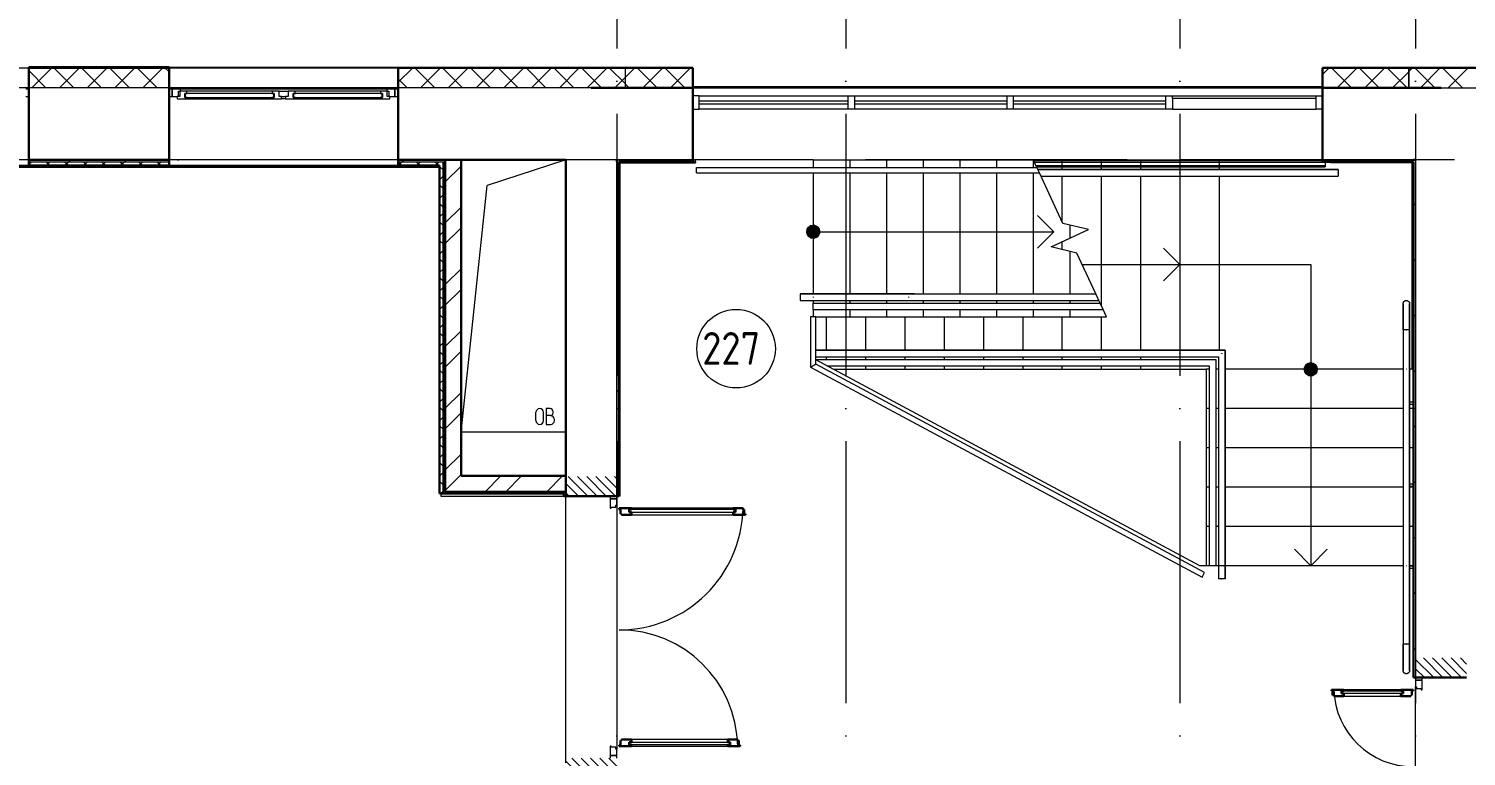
# Model space of a CAD drawing. Header units: millimetres. Extents: x -421858 to 614926, y -468665 to 141641.
# Drawn here: x 126935 to 137914, y 23808 to 29363 of the extents above; entities that cross this region are included whole.
import ezdxf

# ---------------------------------------------------------------- set-up
doc = ezdxf.new("R2010")
doc.units = ezdxf.units.MM
doc.linetypes.add('ADSK_Линия сетки', pattern=[25, 20, -2.5, 0, -2.5])
doc.linetypes.add('ADSK_Штриховая_ш2 п1_5', pattern=[4.5, 3, -1.5])
for name, color, linetype, lineweight in [('_ Окна', 7, 'Continuous', 9), ('Витраж', 7, 'Continuous', 9), ('Двери', 252, 'Continuous', 9), ('Лестницы', 252, 'Continuous', 9), ('Линии', 252, 'Continuous', 9), ('Марки помещений', 252, 'Continuous', 20), ('Ограждение', 252, 'Continuous', 9), ('Окна', 252, 'Continuous', 9), ('Оси', 252, 'Continuous', 9), ('Панели витража', 252, 'Continuous', 9), ('Перекрытие', 252, 'Continuous', 18), ('Стены внутренние', 7, 'Continuous', 18), ('Стены наружные', 7, 'Continuous', 18), ('Стены штриховка', 252, 'Continuous', 9), ('Стрелки вверх', 252, 'Continuous', 18)]:
    doc.layers.add(name, color=color, linetype=linetype, lineweight=lineweight)
doc.layers.add('Двери открывание', color=7, linetype='Continuous', lineweight=9, true_color=0xc0c0c0)
doc.styles.add('GOST Common_2', font='', dxfattribs={"width": 0.9, "height": 250})
doc.styles.get('GOST Common_2').set_extended_font_data('GOST type B')

# ---------------------------------------------------------------- blocks, each defined once
blk = doc.blocks.new('2 этаж')
at = {"layer": 'Двери', "lineweight": 18, "true_color": 0x636466}
h = blk.add_hatch(dxfattribs=at)
h.set_pattern_fill('FP_2', color=251, angle=-90, style=0, pattern_type=2)
h.set_pattern_definition([(315, (131231.006, 24917.747), (35.3553, 35.3553), [])])
h.paths.add_polyline_path([(131036, 23643), (131426, 23643), (131426, 23793), (131036, 23793)])
h.paths.add_polyline_path([(131036, 25793), (131426, 25793), (131426, 25943), (131036, 25943)])
h = blk.add_hatch(dxfattribs=at)
h.set_pattern_fill('FP_2', color=251, angle=90, style=0, pattern_type=2)
h.set_pattern_definition([(135, (137721.006, 23432.747), (-35.3553, -35.3553), [])])
h.paths.add_polyline_path([(137526, 22558), (137916, 22558), (137916, 22708), (137526, 22708), (137526, 22648)])
h.paths.add_polyline_path([(137526, 24408), (137916, 24408), (137916, 24558), (137526, 24558)])
at = {"layer": 'Стрелки вверх', "true_color": 0x636466}
h = blk.add_hatch(color=251, dxfattribs=at)
edge = h.paths.add_edge_path()
edge.add_arc((132926, 27813), 50, 0, 360)
for points in [[(132933, 27763), (132959, 27775), (132974, 27799), (132974, 27827), (132959, 27851), (132933, 27862), (132905, 27858), (132884, 27840), (132876, 27812), (132884, 27786), (132905, 27767)], [(136740, 26715), (136764, 26730), (136775, 26756), (136771, 26784), (136753, 26805), (136726, 26813), (136699, 26805), (136681, 26784), (136677, 26756), (136688, 26730), (136712, 26715)]]:
    blk.add_hatch(color=251, dxfattribs=at).paths.add_polyline_path(points)
h = blk.add_hatch(color=251, dxfattribs=at)
edge = h.paths.add_edge_path()
edge.add_arc((136726, 26763), 50, 0, 360)
at = {"layer": '_ Окна', "color": 251, "true_color": 0x636466}
for p, q in [((126936, 28903), (126911, 28903)), ((128031, 28903), (128006, 28903)), ((128031, 28845), (128031, 28903)), ((129756, 28903), (129731, 28903)), ((129731, 28903), (129731, 28845)), ((126911, 28845), (126936, 28845)), ((128006, 28845), (128031, 28845)), ((128129, 28869), (128126, 28869)), ((128126, 28869), (128126, 28837)), ((128126, 28837), (128129, 28837)), ((128806, 28869), (128129, 28869)), ((128129, 28869), (128129, 28837)), ((128129, 28837), (128129, 28869)), ((128129, 28837), (128806, 28837)), ((128806, 28837), (128806, 28869)), ((128806, 28869), (128806, 28837)), ((128809, 28869), (128806, 28869)), ((128806, 28837), (128809, 28837)), ((128809, 28837), (128809, 28869)), ((128956, 28869), (128953, 28869)), ((128953, 28869), (128953, 28837)), ((128953, 28837), (128956, 28837)), ((129633, 28869), (128956, 28869)), ((128956, 28869), (128956, 28837)), ((128956, 28837), (128956, 28869)), ((128956, 28837), (129633, 28837)), ((129633, 28837), (129633, 28869)), ((129633, 28869), (129633, 28837)), ((129636, 28869), (129633, 28869)), ((129633, 28837), (129636, 28837)), ((129636, 28837), (129636, 28869)), ((129731, 28845), (129756, 28845))]:
    blk.add_line(p, q, dxfattribs=at)
at = {"layer": '_ Окна', "color": 251, "lineweight": 18, "true_color": 0x636466}
for p, q in [((128090, 28903), (128031, 28903)), ((128031, 28903), (128031, 28845)), ((128077, 28845), (128077, 28886)), ((128077, 28886), (128089, 28886)), ((128089, 28886), (128089, 28845)), ((128139, 28886), (128089, 28886)), ((128095, 28886), (128090, 28903)), ((128144, 28869), (128139, 28886)), ((128796, 28886), (128791, 28869)), ((128846, 28886), (128796, 28886)), ((128846, 28845), (128846, 28886)), ((128916, 28886), (128916, 28845)), ((128966, 28886), (128916, 28886)), ((128971, 28869), (128966, 28886)), ((129623, 28886), (129618, 28869)), ((129673, 28886), (129623, 28886)), ((129672, 28903), (129667, 28886)), ((129731, 28903), (129672, 28903)), ((129673, 28845), (129673, 28886)), ((129673, 28886), (129685, 28886)), ((129685, 28886), (129685, 28845)), ((129731, 28845), (129731, 28903)), ((128031, 28845), (128069, 28845)), ((128089, 28845), (128069, 28845)), ((128069, 28845), (128069, 28828)), ((128069, 28828), (128125, 28828)), ((128125, 28828), (128126, 28829)), ((128126, 28837), (128126, 28869)), ((128126, 28869), (128144, 28869)), ((128144, 28837), (128126, 28837)), ((128126, 28829), (128127, 28828)), ((128127, 28828), (128142, 28828)), ((128142, 28828), (128144, 28837)), ((128791, 28869), (128809, 28869)), ((128809, 28837), (128791, 28837)), ((128791, 28837), (128793, 28828)), ((128793, 28828), (128808, 28828)), ((128808, 28828), (128809, 28829)), ((128809, 28869), (128809, 28837)), ((128809, 28829), (128810, 28828)), ((128810, 28828), (128866, 28828)), ((128866, 28845), (128846, 28845)), ((128866, 28828), (128866, 28845)), ((128916, 28845), (128896, 28845)), ((128896, 28845), (128896, 28828)), ((128896, 28828), (128952, 28828)), ((128952, 28828), (128953, 28829)), ((128953, 28837), (128953, 28869)), ((128953, 28869), (128971, 28869)), ((128971, 28837), (128953, 28837)), ((128953, 28829), (128954, 28828)), ((128954, 28828), (128969, 28828)), ((128969, 28828), (128971, 28837)), ((129618, 28869), (129636, 28869)), ((129636, 28837), (129618, 28837)), ((129618, 28837), (129620, 28828)), ((129620, 28828), (129635, 28828)), ((129635, 28828), (129636, 28829)), ((129636, 28869), (129636, 28837)), ((129636, 28829), (129637, 28828)), ((129637, 28828), (129693, 28828)), ((129693, 28845), (129673, 28845)), ((129693, 28828), (129693, 28845)), ((129693, 28845), (129731, 28845)), ((135669, 28830), (135669, 28750)), ((136766, 28830), (135669, 28830)), ((136766, 28750), (136766, 28830)), ((135669, 28750), (136766, 28750))]:
    blk.add_line(p, q, dxfattribs=at)
at = {"layer": 'Витраж', "color": 251, "lineweight": 18, "true_color": 0x636466}
for p, q in [((132056, 28850), (132006, 28850)), ((132006, 28750), (132006, 28850)), ((132056, 28750), (132056, 28850)), ((132006, 28750), (132056, 28750))]:
    blk.add_line(p, q, dxfattribs=at)
at = {"layer": 'Витраж', "color": 251, "true_color": 0x636466}
for p, q in [((132056, 28850), (133194, 28850)), ((133244, 28850), (134406, 28850)), ((134456, 28850), (135619, 28850)), ((135669, 28850), (136766, 28850)), ((133194, 28750), (132056, 28750)), ((134406, 28750), (133244, 28750)), ((135619, 28750), (134456, 28750))]:
    blk.add_line(p, q, dxfattribs=at)
at = {"layer": 'Витраж', "color": 251, "lineweight": 18, "true_color": 0x636466, "extrusion": (0, 0, -1)}
for p, q in [((133194, 28750), (133194, 28850)), ((133194, 28850), (133244, 28850)), ((133244, 28750), (133244, 28850)), ((134406, 28750), (134406, 28850)), ((134406, 28850), (134456, 28850)), ((134456, 28750), (134456, 28850)), ((135619, 28750), (135619, 28850)), ((135619, 28850), (135669, 28850)), ((135669, 28830), (135669, 28850)), ((136766, 28830), (136766, 28850)), ((136766, 28850), (136816, 28850)), ((136816, 28750), (136816, 28850)), ((133244, 28750), (133194, 28750)), ((134456, 28750), (134406, 28750)), ((135669, 28750), (135619, 28750)), ((136816, 28750), (136766, 28750))]:
    blk.add_line(p, q, dxfattribs=at)
at = {"layer": 'Двери', "color": 251, "linetype": 'ADSK_Штриховая_ш2 п1_5', "true_color": 0x636466}
for p, q in [((131036, 25943), (131036, 25793)), ((131426, 25793), (131426, 25943)), ((131036, 25793), (131426, 25793)), ((137526, 24558), (137526, 24408)), ((137526, 24408), (137916, 24408))]:
    blk.add_line(p, q, dxfattribs=at)
at = {"layer": 'Двери', "color": 251, "true_color": 0x636466}
for p, q in [((131426, 25793), (131376, 25793)), ((131376, 25793), (131376, 25773)), ((131376, 25773), (131426, 25773)), ((131426, 25773), (131376, 25773)), ((131376, 25773), (131376, 25701)), ((131376, 25701), (131384, 25701)), ((131384, 25701), (131384, 25710)), ((131384, 25710), (131418, 25710)), ((131418, 25710), (131418, 25724)), ((131418, 25724), (131426, 25724)), ((131426, 25773), (131426, 25793)), ((131426, 25724), (131426, 25773)), ((131520, 25692), (131520, 25671)), ((132332, 25692), (131520, 25692)), ((132314, 25701), (131538, 25701)), ((132332, 25671), (132332, 25692)), ((131520, 25671), (132332, 25671)), ((131538, 25651), (132314, 25651)), ((137576, 24408), (137526, 24408)), ((137526, 24408), (137526, 24388)), ((137526, 24388), (137576, 24388)), ((137576, 24388), (137526, 24388)), ((137526, 24388), (137526, 24339)), ((137576, 24388), (137576, 24408)), ((137576, 24316), (137576, 24388)), ((136960, 24307), (137432, 24307)), ((136960, 24286), (136960, 24307)), ((137432, 24286), (136960, 24286)), ((137414, 24316), (136978, 24316)), ((136978, 24266), (137414, 24266)), ((137432, 24307), (137432, 24286)), ((137526, 24339), (137534, 24339)), ((137534, 24339), (137534, 24325)), ((137534, 24325), (137568, 24325)), ((137568, 24325), (137568, 24316)), ((137568, 24316), (137576, 24316)), ((132274, 23935), (131538, 23935)), ((131384, 23885), (131376, 23885)), ((131376, 23885), (131376, 23813)), ((131384, 23876), (131384, 23885)), ((131418, 23876), (131384, 23876)), ((131418, 23862), (131418, 23876)), ((131426, 23862), (131418, 23862)), ((131426, 23813), (131426, 23862)), ((131520, 23915), (132292, 23915)), ((131520, 23894), (131520, 23915)), ((132292, 23894), (131520, 23894)), ((131538, 23885), (132274, 23885)), ((132292, 23915), (132292, 23894)), ((131426, 23813), (131376, 23813)), ((131376, 23813), (131376, 23793)), ((131376, 23813), (131426, 23813)), ((131426, 23793), (131426, 23813))]:
    blk.add_line(p, q, dxfattribs=at)
at = {"layer": 'Двери', "color": 251, "lineweight": 30, "true_color": 0x636466}
for p, q in [((131538, 25701), (131444, 25701)), ((131444, 25701), (131444, 25693)), ((131444, 25693), (131453, 25693)), ((131453, 25693), (131453, 25659)), ((131520, 25692), (131538, 25692)), ((131520, 25671), (131520, 25692)), ((131538, 25692), (131538, 25701)), ((132390, 25701), (132314, 25701)), ((132314, 25692), (132314, 25701)), ((132332, 25692), (132314, 25692)), ((132332, 25671), (132332, 25692)), ((132390, 25693), (132390, 25701)), ((132399, 25693), (132390, 25693)), ((132399, 25659), (132399, 25693)), ((131453, 25659), (131462, 25659)), ((131462, 25659), (131462, 25651)), ((131462, 25651), (131538, 25651)), ((131538, 25671), (131520, 25671)), ((131538, 25651), (131538, 25671)), ((132314, 25671), (132332, 25671)), ((132314, 25651), (132314, 25671)), ((132314, 25651), (132408, 25651)), ((132408, 25659), (132399, 25659)), ((132408, 25651), (132408, 25659)), ((136978, 24316), (136884, 24316)), ((136884, 24316), (136884, 24308)), ((136884, 24308), (136893, 24308)), ((136893, 24308), (136893, 24274)), ((136893, 24274), (136902, 24274)), ((136902, 24274), (136902, 24266)), ((136902, 24266), (136978, 24266)), ((136960, 24307), (136978, 24307)), ((136960, 24286), (136960, 24307)), ((136978, 24286), (136960, 24286)), ((136978, 24307), (136978, 24316)), ((136978, 24266), (136978, 24286)), ((137508, 24316), (137414, 24316)), ((137414, 24307), (137414, 24316)), ((137432, 24307), (137414, 24307)), ((137414, 24286), (137432, 24286)), ((137414, 24266), (137414, 24286)), ((137414, 24266), (137490, 24266)), ((137432, 24286), (137432, 24307)), ((137490, 24266), (137490, 24274)), ((137490, 24274), (137499, 24274)), ((137499, 24274), (137499, 24308)), ((137499, 24308), (137508, 24308)), ((137508, 24308), (137508, 24316)), ((131538, 23935), (131462, 23935)), ((131462, 23935), (131462, 23927)), ((131538, 23935), (131538, 23915)), ((132350, 23935), (132274, 23935)), ((132274, 23935), (132274, 23915)), ((132350, 23927), (132350, 23935)), ((131453, 23893), (131444, 23893)), ((131444, 23893), (131444, 23885)), ((131444, 23885), (131538, 23885)), ((131453, 23927), (131453, 23893)), ((131462, 23927), (131453, 23927)), ((131538, 23915), (131520, 23915)), ((131520, 23915), (131520, 23894)), ((131520, 23894), (131538, 23894)), ((131538, 23894), (131538, 23885)), ((132274, 23915), (132292, 23915)), ((132274, 23894), (132274, 23885)), ((132292, 23894), (132274, 23894)), ((132274, 23885), (132368, 23885)), ((132292, 23915), (132292, 23894)), ((132359, 23927), (132350, 23927)), ((132359, 23893), (132359, 23927)), ((132368, 23893), (132359, 23893)), ((132368, 23885), (132368, 23893))]:
    blk.add_line(p, q, dxfattribs=at)
at = {"layer": 'Двери открывание', "color": 251, "true_color": 0x636466}
for centre, radius, start, end in [((131444, 25719), 946, 270, 358.9097), ((131444, 23867), 906, 1.1384, 90), ((137508, 24334), 606, 181.7021, 270)]:
    blk.add_arc(centre, radius, start, end, dxfattribs=at)
at = {"layer": 'Лестницы', "color": 251, "true_color": 0x636466}
for p, q in [((132926, 28363), (132926, 28303)), ((132926, 28363), (133206, 28363)), ((132926, 28363), (132926, 28303)), ((133206, 28363), (133486, 28363)), ((133206, 28363), (133206, 28303)), ((133206, 28363), (133206, 28303)), ((133486, 28363), (133766, 28363)), ((133486, 28363), (133486, 28303)), ((133486, 28363), (133486, 28303)), ((133766, 28363), (134046, 28363)), ((133766, 28363), (133766, 28303)), ((133766, 28363), (133766, 28303)), ((134046, 28363), (134326, 28363)), ((134046, 28363), (134046, 28303)), ((134046, 28363), (134046, 28303)), ((134326, 28363), (134606, 28363)), ((134326, 28363), (134326, 28303)), ((134326, 28363), (134326, 28303)), ((134606, 28363), (134606, 28363)), ((134634, 28303), (134606, 28363)), ((134606, 28363), (134606, 28303)), ((134606, 28363), (134606, 28303)), ((134606, 28363), (134826, 28363)), ((134826, 28363), (135126, 28363)), ((134826, 28363), (134826, 28288)), ((134826, 28363), (134826, 28288)), ((135126, 28363), (135426, 28363)), ((135126, 28363), (135126, 28288)), ((135126, 28363), (135126, 28288)), ((135426, 28363), (135726, 28363)), ((135426, 28363), (135426, 28288)), ((135426, 28363), (135426, 28288)), ((136816, 28363), (135726, 28363)), ((135726, 28363), (135726, 28288)), ((135726, 28363), (135726, 28288)), ((132926, 28263), (132926, 27338)), ((132926, 28263), (132926, 27338)), ((133206, 28263), (133206, 27338)), ((133206, 28263), (133206, 27338)), ((133486, 28263), (133486, 27338)), ((133486, 28263), (133486, 27338)), ((133766, 28263), (133766, 27338)), ((133766, 28263), (133766, 27338)), ((134046, 28263), (134046, 27338)), ((134046, 28263), (134046, 27338)), ((134326, 28263), (134326, 27338)), ((134326, 28263), (134326, 27338)), ((134606, 28263), (134606, 27338)), ((134606, 28263), (134606, 27338)), ((134833, 27876), (134653, 28263)), ((134826, 28238), (134826, 27891)), ((134826, 28238), (134826, 27891)), ((135126, 28238), (135126, 27248)), ((135126, 28238), (135126, 27248)), ((135426, 28238), (135426, 26908)), ((135426, 28238), (135426, 26908)), ((135726, 28238), (135726, 26908)), ((135726, 28238), (135726, 26908)), ((134744, 27697), (135028, 27829)), ((135028, 27829), (134833, 27876)), ((134886, 27863), (134886, 27763)), ((134886, 27863), (134886, 27763)), ((134939, 27649), (134744, 27697)), ((134826, 27735), (134826, 27677)), ((134826, 27735), (134826, 27677)), ((134886, 27662), (134886, 27338)), ((134886, 27662), (134886, 27338)), ((135084, 27338), (134939, 27649)), ((132926, 27288), (132926, 27268)), ((132926, 27288), (132926, 27268)), ((133206, 27288), (133206, 27268)), ((133206, 27288), (133206, 27268)), ((133486, 27288), (133486, 27268)), ((133486, 27288), (133486, 27268)), ((133766, 27288), (133766, 27268)), ((133766, 27288), (133766, 27268)), ((134046, 27288), (134046, 27268)), ((134046, 27288), (134046, 27268)), ((134326, 27288), (134326, 27268)), ((134326, 27288), (134326, 27268)), ((134606, 27288), (134606, 27268)), ((134606, 27288), (134606, 27268)), ((134886, 27288), (134886, 27268)), ((134886, 27288), (134886, 27268)), ((135117, 27268), (135108, 27288)), ((132926, 27218), (132926, 27163)), ((132926, 27218), (132926, 27163)), ((132946, 27163), (133206, 27163)), ((133026, 27163), (133026, 26908)), ((133026, 27163), (133026, 26908)), ((133206, 27218), (133206, 27163)), ((133206, 27218), (133206, 27163)), ((133206, 27163), (133486, 27163)), ((133326, 27163), (133326, 26908)), ((133326, 27163), (133326, 26908)), ((133486, 27218), (133486, 27163)), ((133486, 27218), (133486, 27163)), ((133486, 27163), (133766, 27163)), ((133626, 27163), (133626, 26908)), ((133626, 27163), (133626, 26908)), ((133766, 27218), (133766, 27163)), ((133766, 27218), (133766, 27163)), ((133766, 27163), (134046, 27163)), ((133926, 27163), (133926, 26908)), ((133926, 27163), (133926, 26908)), ((134046, 27218), (134046, 27163)), ((134046, 27218), (134046, 27163)), ((134046, 27163), (134326, 27163)), ((134226, 27163), (134226, 26908)), ((134226, 27163), (134226, 26908)), ((134326, 27218), (134326, 27163)), ((134326, 27218), (134326, 27163)), ((134326, 27163), (134606, 27163)), ((134526, 27163), (134526, 26908)), ((134526, 27163), (134526, 26908)), ((134606, 27218), (134606, 27163)), ((134606, 27218), (134606, 27163)), ((134606, 27163), (134886, 27163)), ((134826, 27163), (134826, 26908)), ((134826, 27163), (134826, 26908)), ((134886, 27218), (134886, 27163)), ((134886, 27218), (134886, 27163)), ((134886, 27163), (135166, 27163)), ((135126, 27163), (135126, 26908)), ((135126, 27163), (135126, 26908)), ((135166, 27163), (135140, 27218)), ((133026, 26858), (133026, 26838)), ((133026, 26858), (133026, 26838)), ((133326, 26858), (133326, 26838)), ((133326, 26858), (133326, 26838)), ((133626, 26858), (133626, 26838)), ((133626, 26858), (133626, 26838)), ((133926, 26858), (133926, 26838)), ((133926, 26858), (133926, 26838)), ((134226, 26858), (134226, 26838)), ((134226, 26858), (134226, 26838)), ((134526, 26858), (134526, 26838)), ((134526, 26858), (134526, 26838)), ((134826, 26858), (134826, 26838)), ((134826, 26858), (134826, 26838)), ((135126, 26858), (135126, 26838)), ((135126, 26858), (135126, 26838)), ((135426, 26858), (135426, 26838)), ((135426, 26858), (135426, 26838)), ((135726, 26858), (135726, 26838)), ((135726, 26858), (135726, 26838)), ((133082, 26763), (133326, 26763)), ((133326, 26788), (133326, 26763)), ((133326, 26788), (133326, 26763)), ((133326, 26763), (133626, 26763)), ((133626, 26788), (133626, 26763)), ((133626, 26788), (133626, 26763)), ((133626, 26763), (133926, 26763)), ((133926, 26788), (133926, 26763)), ((133926, 26788), (133926, 26763)), ((133926, 26763), (134226, 26763)), ((134226, 26788), (134226, 26763)), ((134226, 26788), (134226, 26763)), ((134226, 26763), (134526, 26763)), ((134526, 26788), (134526, 26763)), ((134526, 26788), (134526, 26763)), ((134526, 26763), (134826, 26763)), ((134826, 26788), (134826, 26763)), ((134826, 26788), (134826, 26763)), ((134826, 26763), (135126, 26763)), ((135126, 26788), (135126, 26763)), ((135126, 26788), (135126, 26763)), ((135126, 26763), (135426, 26763)), ((135426, 26788), (135426, 26763)), ((135426, 26788), (135426, 26763)), ((135426, 26763), (135726, 26763)), ((135726, 26788), (135726, 26763)), ((135726, 26788), (135726, 26763)), ((135726, 26763), (135926, 26763)), ((135951, 26763), (135926, 26763)), ((135926, 26763), (135926, 26463)), ((136021, 26763), (136001, 26763)), ((137431, 26763), (136071, 26763)), ((137511, 26763), (137481, 26763)), ((135926, 26463), (135926, 26163)), ((135951, 26463), (135926, 26463)), ((135951, 26463), (135926, 26463)), ((136021, 26463), (136001, 26463)), ((136021, 26463), (136001, 26463)), ((137431, 26463), (136071, 26463)), ((137431, 26463), (136071, 26463)), ((137511, 26463), (137481, 26463)), ((137511, 26463), (137481, 26463)), ((135926, 26163), (135926, 25863)), ((135951, 26163), (135926, 26163)), ((135951, 26163), (135926, 26163)), ((136021, 26163), (136001, 26163)), ((136021, 26163), (136001, 26163)), ((137431, 26163), (136071, 26163)), ((137431, 26163), (136071, 26163)), ((137511, 26163), (137481, 26163)), ((137511, 26163), (137481, 26163)), ((135926, 25863), (135926, 25563)), ((135951, 25863), (135926, 25863)), ((135951, 25863), (135926, 25863)), ((136021, 25863), (136001, 25863)), ((136021, 25863), (136001, 25863)), ((137431, 25863), (136071, 25863)), ((137431, 25863), (136071, 25863)), ((137511, 25863), (137481, 25863)), ((137511, 25863), (137481, 25863)), ((135926, 25563), (135926, 25263)), ((135951, 25563), (135926, 25563)), ((135951, 25563), (135926, 25563)), ((136021, 25563), (136001, 25563)), ((136021, 25563), (136001, 25563)), ((137431, 25563), (136071, 25563)), ((137431, 25563), (136071, 25563)), ((137511, 25563), (137481, 25563)), ((137511, 25563), (137481, 25563)), ((135951, 25263), (135926, 25263)), ((137431, 25263), (136001, 25263)), ((137511, 25263), (137481, 25263))]:
    blk.add_line(p, q, dxfattribs=at)
at = {"layer": 'Линии', "color": 251, "lineweight": 18, "ltscale": 100, "true_color": 0x636466}
for p, q in [((131036, 28363), (130436, 28165)), ((130236, 26283), (130436, 28165)), ((130916, 26462), (130886, 26462)), ((130886, 26462), (130886, 26342)), ((130808, 26371), (130808, 26434)), ((130865, 26371), (130865, 26434)), ((130919, 26409), (130886, 26409)), ((130939, 26429), (130939, 26439)), ((130949, 26369), (130949, 26379)), ((131036, 26283), (130236, 26283)), ((130886, 26342), (130922, 26342))]:
    blk.add_line(p, q, dxfattribs=at)
at = {"layer": 'Линии', "color": 251, "lineweight": 18, "true_color": 0x636466}
for centre, radius, start, end in [((130837, 26434), 28.7, 0, 180), ((130916, 26439), 23.3, 0, 90), ((130837, 26371), 28.7, 180, 0), ((130919, 26429), 20, 270, 0), ((130919, 26379), 30, 0, 90), ((130922, 26369), 26.7, 270, 0)]:
    blk.add_arc(centre, radius, start, end, dxfattribs=at)
at = {"layer": 'Марки помещений', "color": 251, "true_color": 0x636466}
blk.add_circle((132337, 26920), 300, dxfattribs=at)
at = {"layer": 'Ограждение', "color": 251, "true_color": 0x636466}
for p, q in [((131451, 28338), (132026, 28338)), ((131451, 25793), (131451, 28338)), ((132006, 28348), (132026, 28348)), ((132026, 28348), (132026, 28338)), ((134608, 28358), (135726, 28358)), ((134614, 28345), (135726, 28345)), ((135726, 28358), (136816, 28358)), ((135726, 28345), (136835, 28345)), ((136835, 28348), (136835, 28308)), ((136835, 28345), (136835, 28320)), ((136876, 28338), (136876, 28348)), ((137501, 28338), (136876, 28338)), ((137501, 26763), (137501, 28338)), ((132035, 28303), (132460, 28303)), ((132035, 28263), (132035, 28303)), ((132035, 28263), (132460, 28263)), ((132460, 28303), (132646, 28303)), ((132460, 28263), (132646, 28263)), ((132646, 28303), (134634, 28303)), ((132646, 28263), (134653, 28263)), ((134626, 28320), (135726, 28320)), ((134632, 28308), (135726, 28308)), ((134653, 28263), (134634, 28303)), ((134653, 28263), (134634, 28303)), ((135732, 28288), (134641, 28288)), ((134641, 28288), (135726, 28288)), ((134664, 28238), (135732, 28238)), ((134664, 28238), (135726, 28238)), ((135726, 28320), (136835, 28320)), ((135726, 28308), (136835, 28308)), ((135726, 28288), (136935, 28288)), ((135726, 28238), (136935, 28238)), ((136835, 28288), (135732, 28288)), ((135732, 28238), (136835, 28238)), ((136935, 28288), (136835, 28288)), ((136835, 28238), (136935, 28238)), ((136935, 28288), (136935, 28238)), ((136935, 28260), (136935, 28265)), ((132926, 27338), (132826, 27338)), ((132826, 27338), (132826, 27288)), ((132826, 27338), (132926, 27338)), ((132926, 27338), (135084, 27338)), ((133700, 27338), (132934, 27338)), ((135108, 27288), (135084, 27338)), ((132826, 27315), (132826, 27310)), ((132826, 27288), (132926, 27288)), ((132826, 27288), (132926, 27288)), ((132926, 27288), (135108, 27288)), ((132926, 27268), (135117, 27268)), ((132926, 27218), (132926, 27268)), ((132934, 27288), (133700, 27288)), ((133656, 27310), (133656, 27315)), ((135140, 27218), (135117, 27268)), ((135140, 27218), (135117, 27268)), ((132906, 27163), (132906, 26778)), ((132946, 27163), (132906, 27163)), ((132926, 27218), (135140, 27218)), ((132946, 26802), (132946, 27163)), ((137431, 27063), (137431, 26762)), ((137481, 27063), (137431, 27063)), ((137431, 27063), (137431, 26763)), ((137458, 27063), (137454, 27063)), ((137454, 27063), (137456, 27063)), ((137456, 27063), (137458, 27063)), ((137481, 26762), (137481, 27063)), ((137481, 27063), (137481, 26763)), ((135732, 26908), (132946, 26908)), ((132946, 26908), (135726, 26908)), ((135726, 26908), (136071, 26908)), ((136071, 26908), (135732, 26908)), ((136071, 25263), (136071, 26908)), ((136071, 26908), (136071, 25163)), ((132946, 26858), (135732, 26858)), ((132946, 26858), (135726, 26858)), ((135915, 25210), (132946, 26802)), ((132951, 26838), (135726, 26838)), ((132951, 26833), (132951, 26838)), ((135726, 26858), (136021, 26858)), ((135726, 26838), (136001, 26838)), ((135732, 26858), (136021, 26858)), ((136001, 26838), (136001, 25263)), ((136021, 26858), (136021, 25263)), ((136021, 26858), (136021, 25163)), ((132906, 26778), (135897, 25174)), ((133035, 26788), (135726, 26788)), ((135726, 26788), (135951, 26788)), ((135951, 26788), (135951, 25263)), ((137431, 26763), (137431, 25263)), ((137431, 26757), (137431, 25257)), ((137481, 26763), (137481, 25263)), ((137481, 25257), (137481, 26757)), ((137511, 26512), (137481, 26512)), ((137481, 26497), (137511, 26497)), ((130081, 25813), (130081, 25793)), ((137511, 25886), (137481, 25886)), ((137481, 25871), (137511, 25871)), ((130081, 25793), (131021, 25793)), ((131451, 25793), (131441, 25793)), ((136001, 25263), (135951, 25263)), ((136021, 25263), (136021, 25163)), ((136071, 25163), (136071, 25263)), ((137431, 25263), (137431, 24663)), ((137431, 25257), (137431, 24963)), ((137481, 25263), (137481, 24663)), ((137511, 25258), (137481, 25258)), ((137481, 24963), (137481, 25257)), ((135897, 25174), (135915, 25210)), ((136071, 25163), (136021, 25163)), ((136044, 25163), (136048, 25163)), ((137481, 25243), (137511, 25243)), ((137431, 24963), (137431, 24663)), ((137481, 24663), (137481, 24963)), ((137481, 24663), (137431, 24663)), ((137454, 24663), (137458, 24663)), ((137456, 24663), (137454, 24663)), ((137458, 24663), (137456, 24663))]:
    blk.add_line(p, q, dxfattribs=at)
at = {"layer": 'Ограждение', "color": 251, "true_color": 0x636466, "flags": 128}
for points in [[(137431, 27263), (137431, 27264), (137431, 27265), (137431, 27266), (137431, 27267), (137432, 27268), (137432, 27269), (137432, 27270), (137432, 27271), (137433, 27272), (137433, 27272), (137433, 27273), (137434, 27274), (137434, 27275), (137435, 27276), (137435, 27277), (137436, 27278), (137437, 27278), (137437, 27279), (137438, 27280), (137439, 27281), (137439, 27281), (137440, 27282), (137441, 27283), (137442, 27283), (137442, 27284), (137443, 27284), (137444, 27285), (137445, 27285), (137446, 27286), (137447, 27286), (137448, 27286), (137449, 27287), (137450, 27287), (137451, 27287), (137452, 27287), (137453, 27288), (137454, 27288), (137455, 27288), (137456, 27288), (137456, 27288)], [(137431, 27063), (137431, 27071), (137431, 27079), (137431, 27087), (137431, 27095), (137431, 27102), (137431, 27110), (137431, 27118), (137431, 27126), (137431, 27133), (137431, 27141), (137431, 27148), (137431, 27155), (137431, 27162), (137431, 27169), (137431, 27176), (137431, 27182), (137431, 27189), (137431, 27195), (137431, 27201), (137431, 27206), (137431, 27212), (137431, 27217), (137431, 27222), (137431, 27227), (137431, 27231), (137431, 27235), (137431, 27239), (137431, 27243), (137431, 27246), (137431, 27249), (137431, 27252), (137431, 27254), (137431, 27256), (137431, 27258), (137431, 27260), (137431, 27261), (137431, 27262), (137431, 27262), (137431, 27263), (137431, 27263)], [(137431, 27263), (137431, 27263), (137431, 27262), (137431, 27261), (137431, 27260), (137431, 27259), (137431, 27257), (137431, 27255), (137431, 27253), (137431, 27250), (137431, 27247), (137431, 27244), (137431, 27240), (137431, 27236), (137431, 27232), (137431, 27228), (137431, 27223), (137431, 27218), (137431, 27213), (137431, 27208), (137431, 27202), (137431, 27196), (137431, 27190), (137431, 27184), (137431, 27177), (137431, 27171), (137431, 27164), (137431, 27157), (137431, 27150), (137431, 27143), (137431, 27135), (137431, 27128), (137431, 27120), (137431, 27112), (137431, 27105), (137431, 27097), (137431, 27089), (137431, 27081), (137431, 27073), (137431, 27065), (137431, 27063)], [(137456, 27288), (137457, 27288), (137458, 27288), (137459, 27288), (137460, 27287), (137461, 27287), (137462, 27287), (137463, 27287), (137464, 27286), (137465, 27286), (137466, 27286), (137467, 27285), (137468, 27285), (137468, 27284), (137469, 27284), (137470, 27283), (137471, 27283), (137472, 27282), (137472, 27282), (137473, 27281), (137474, 27280), (137475, 27279), (137475, 27279), (137476, 27278), (137476, 27277), (137477, 27276), (137478, 27275), (137478, 27275), (137479, 27274), (137479, 27273), (137479, 27272), (137480, 27271), (137480, 27270), (137480, 27269), (137480, 27268), (137481, 27267), (137481, 27266), (137481, 27265), (137481, 27264), (137481, 27263), (137481, 27263)], [(137481, 27063), (137481, 27071), (137481, 27079), (137481, 27087), (137481, 27095), (137481, 27102), (137481, 27110), (137481, 27118), (137481, 27126), (137481, 27133), (137481, 27141), (137481, 27148), (137481, 27155), (137481, 27162), (137481, 27169), (137481, 27176), (137481, 27182), (137481, 27189), (137481, 27195), (137481, 27201), (137481, 27206), (137481, 27212), (137481, 27217), (137481, 27222), (137481, 27227), (137481, 27231), (137481, 27235), (137481, 27239), (137481, 27243), (137481, 27246), (137481, 27249), (137481, 27252), (137481, 27254), (137481, 27256), (137481, 27258), (137481, 27260), (137481, 27261), (137481, 27262), (137481, 27262), (137481, 27263), (137481, 27263)], [(137481, 27263), (137481, 27263), (137481, 27262), (137481, 27261), (137481, 27260), (137481, 27259), (137481, 27257), (137481, 27255), (137481, 27253), (137481, 27250), (137481, 27247), (137481, 27244), (137481, 27240), (137481, 27236), (137481, 27232), (137481, 27228), (137481, 27223), (137481, 27218), (137481, 27213), (137481, 27208), (137481, 27202), (137481, 27196), (137481, 27190), (137481, 27184), (137481, 27177), (137481, 27171), (137481, 27164), (137481, 27157), (137481, 27150), (137481, 27143), (137481, 27135), (137481, 27128), (137481, 27120), (137481, 27112), (137481, 27105), (137481, 27097), (137481, 27089), (137481, 27081), (137481, 27073), (137481, 27065), (137481, 27063)], [(137431, 24663), (137431, 24655), (137431, 24647), (137431, 24639), (137431, 24631), (137431, 24623), (137431, 24615), (137431, 24607), (137431, 24600), (137431, 24592), (137431, 24585), (137431, 24578), (137431, 24570), (137431, 24563), (137431, 24557), (137431, 24550), (137431, 24543), (137431, 24537), (137431, 24531), (137431, 24525), (137431, 24519), (137431, 24514), (137431, 24509), (137431, 24504), (137431, 24499), (137431, 24494), (137431, 24490), (137431, 24486), (137431, 24483), (137431, 24479), (137431, 24476), (137431, 24474), (137431, 24471), (137431, 24469), (137431, 24467), (137431, 24466), (137431, 24464), (137431, 24464), (137431, 24463), (137431, 24463), (137431, 24463)], [(137431, 24463), (137431, 24463), (137431, 24463), (137431, 24464), (137431, 24465), (137431, 24467), (137431, 24468), (137431, 24471), (137431, 24473), (137431, 24476), (137431, 24479), (137431, 24482), (137431, 24485), (137431, 24489), (137431, 24493), (137431, 24498), (137431, 24502), (137431, 24507), (137431, 24512), (137431, 24518), (137431, 24523), (137431, 24529), (137431, 24535), (137431, 24542), (137431, 24548), (137431, 24555), (137431, 24562), (137431, 24568), (137431, 24576), (137431, 24583), (137431, 24590), (137431, 24598), (137431, 24605), (137431, 24613), (137431, 24621), (137431, 24629), (137431, 24637), (137431, 24645), (137431, 24653), (137431, 24661), (137431, 24663)], [(137481, 24663), (137481, 24655), (137481, 24647), (137481, 24639), (137481, 24631), (137481, 24623), (137481, 24615), (137481, 24607), (137481, 24600), (137481, 24592), (137481, 24585), (137481, 24578), (137481, 24570), (137481, 24563), (137481, 24557), (137481, 24550), (137481, 24543), (137481, 24537), (137481, 24531), (137481, 24525), (137481, 24519), (137481, 24514), (137481, 24509), (137481, 24504), (137481, 24499), (137481, 24494), (137481, 24490), (137481, 24486), (137481, 24483), (137481, 24479), (137481, 24476), (137481, 24474), (137481, 24471), (137481, 24469), (137481, 24467), (137481, 24466), (137481, 24464), (137481, 24464), (137481, 24463), (137481, 24463), (137481, 24463)], [(137481, 24463), (137481, 24463), (137481, 24463), (137481, 24464), (137481, 24465), (137481, 24467), (137481, 24468), (137481, 24471), (137481, 24473), (137481, 24476), (137481, 24479), (137481, 24482), (137481, 24485), (137481, 24489), (137481, 24493), (137481, 24498), (137481, 24502), (137481, 24507), (137481, 24512), (137481, 24518), (137481, 24523), (137481, 24529), (137481, 24535), (137481, 24542), (137481, 24548), (137481, 24555), (137481, 24562), (137481, 24568), (137481, 24576), (137481, 24583), (137481, 24590), (137481, 24598), (137481, 24605), (137481, 24613), (137481, 24621), (137481, 24629), (137481, 24637), (137481, 24645), (137481, 24653), (137481, 24661), (137481, 24663)], [(137456, 24438), (137455, 24438), (137454, 24438), (137453, 24438), (137452, 24438), (137451, 24438), (137450, 24438), (137449, 24439), (137448, 24439), (137447, 24439), (137446, 24440), (137445, 24440), (137444, 24441), (137444, 24441), (137443, 24442), (137442, 24442), (137441, 24443), (137440, 24443), (137440, 24444), (137439, 24445), (137438, 24445), (137437, 24446), (137437, 24447), (137436, 24448), (137436, 24448), (137435, 24449), (137434, 24450), (137434, 24451), (137434, 24452), (137433, 24453), (137433, 24454), (137432, 24455), (137432, 24456), (137432, 24457), (137432, 24458), (137431, 24458), (137431, 24459), (137431, 24460), (137431, 24461), (137431, 24462), (137431, 24463)], [(137481, 24463), (137481, 24462), (137481, 24461), (137481, 24460), (137481, 24459), (137481, 24458), (137480, 24457), (137480, 24456), (137480, 24455), (137479, 24454), (137479, 24453), (137479, 24452), (137478, 24451), (137478, 24450), (137477, 24449), (137477, 24449), (137476, 24448), (137475, 24447), (137475, 24446), (137474, 24446), (137473, 24445), (137473, 24444), (137472, 24443), (137471, 24443), (137470, 24442), (137470, 24442), (137469, 24441), (137468, 24441), (137467, 24440), (137466, 24440), (137465, 24439), (137464, 24439), (137463, 24439), (137462, 24439), (137461, 24438), (137460, 24438), (137459, 24438), (137458, 24438), (137457, 24438), (137456, 24438), (137456, 24438)]]:
    blk.add_lwpolyline(points, dxfattribs=at)
at = {"layer": 'Ограждение', "color": 251, "true_color": 0x636466}
for points in [[(135726, 28261), (135726, 28261), (135726, 28263), (135726, 28264), (135726, 28265)], [(132926, 27315), (132926, 27314), (132926, 27313), (132926, 27311), (132926, 27311)], [(135726, 26881), (135726, 26881), (135726, 26883), (135726, 26884), (135726, 26885)], [(137458, 26763), (137457, 26763), (137456, 26763), (137455, 26763), (137454, 26763)], [(137458, 25263), (137457, 25263), (137456, 25263), (137455, 25263), (137454, 25263)]]:
    blk.add_open_spline(points, degree=3, dxfattribs=at)
for points, knots in [([(132946, 26802), (132946, 26802), (132946, 26801), (132944, 26800), (132942, 26799), (132940, 26798), (132938, 26797), (132936, 26796), (132934, 26794), (132931, 26793), (132929, 26791), (132926, 26790), (132923, 26788), (132921, 26787), (132918, 26785), (132916, 26784), (132914, 26782), (132912, 26781), (132910, 26780), (132908, 26779), (132906, 26778), (132906, 26778), (132906, 26778)], [0, 0, 0, 0, 0.083333, 0.166667, 0.208333, 0.25, 0.291667, 0.333333, 0.375, 0.416667, 0.458333, 0.5, 0.541667, 0.583333, 0.625, 0.666667, 0.708333, 0.75, 0.791667, 0.833333, 0.916667, 1, 1, 1, 1]), ([(136048, 26885), (136048, 26885), (136047, 26884), (136046, 26883), (136045, 26881), (136044, 26881), (136044, 26880)], [-0.5298173, -0.5298173, -0.5298173, -0.5298173, -0.52083333, -0.5, -0.47916667, -0.4701827, -0.4701827, -0.4701827, -0.4701827]), ([(130081, 25793), (130081, 25793), (130081, 25793), (130081, 25793), (130082, 25793), (130082, 25794), (130082, 25794), (130083, 25794), (130083, 25795), (130083, 25795), (130084, 25796), (130084, 25796), (130085, 25797), (130086, 25797), (130086, 25798)], [0, 0, 0, 0, 0.166667, 0.25, 0.333333, 0.416667, 0.458333, 0.5, 0.583333, 0.666667, 0.708333, 0.75, 0.833333, 1, 1, 1, 1])]:
    blk.add_open_spline(points, degree=3, knots=knots, dxfattribs=at)
at = {"layer": 'Окна', "color": 251, "true_color": 0x636466}
for p, q in [((129672, 28903), (128090, 28903)), ((128796, 28886), (128139, 28886)), ((128846, 28886), (128916, 28886)), ((129623, 28886), (128966, 28886)), ((128125, 28828), (128127, 28828)), ((128142, 28828), (128793, 28828)), ((128808, 28828), (128810, 28828)), ((128866, 28845), (128896, 28845)), ((128896, 28828), (128866, 28828)), ((128952, 28828), (128954, 28828)), ((128969, 28828), (129620, 28828)), ((129635, 28828), (129637, 28828))]:
    blk.add_line(p, q, dxfattribs=at)
at = {"layer": 'Оси', "color": 251, "linetype": 'ADSK_Линия сетки', "ltscale": 100, "true_color": 0x636466}
for p, q in [((131426, 33713), (131426, -32263)), ((133176, 33713), (133176, -32263)), ((135726, 33713), (135726, -32263)), ((137526, 33713), (137526, -32263)), ((165326, 28363), (93604, 28363))]:
    blk.add_line(p, q, dxfattribs=at)
at = {"layer": 'Панели витража', "color": 251, "lineweight": 18, "true_color": 0x636466}
for p, q in [((132056, 28813), (133194, 28813)), ((132056, 28788), (132056, 28813)), ((133194, 28788), (132056, 28788)), ((133194, 28788), (133194, 28813)), ((133244, 28813), (134406, 28813)), ((133244, 28788), (133244, 28813)), ((134406, 28788), (133244, 28788)), ((134406, 28788), (134406, 28813)), ((134456, 28813), (135619, 28813)), ((134456, 28788), (134456, 28813)), ((135619, 28788), (134456, 28788)), ((135619, 28788), (135619, 28813))]:
    blk.add_line(p, q, dxfattribs=at)
at = {"layer": 'Перекрытие', "color": 251, "ltscale": 100, "true_color": 0x636466}
for p, q in [((132926, 28363), (132026, 28363)), ((136816, 28363), (136026, 28363)), ((136026, 28363), (136026, 28288)), ((136026, 28238), (136026, 26908)), ((135880, 25263), (132946, 26836)), ((131036, 26283), (130236, 26283)), ((135951, 25263), (135880, 25263)), ((136021, 25263), (136001, 25263)), ((137431, 25263), (136071, 25263)), ((137511, 25263), (137481, 25263))]:
    blk.add_line(p, q, dxfattribs=at)
at = {"layer": 'Стены внутренние', "color": 251, "true_color": 0x636466}
for p, q in [((125186, 29065), (126936, 29065)), ((128006, 29065), (129756, 29065)), ((131231, 28913), (115751, 28913)), ((132006, 28913), (136816, 28913)), ((137721, 28913), (161826, 28913)), ((126936, 28363), (125186, 28363)), ((129756, 28363), (128006, 28363)), ((131426, 28363), (132006, 28363)), ((131426, 25793), (131426, 28348)), ((136816, 28363), (137511, 28363)), ((137526, 28363), (137526, 24408)), ((131036, 23758), (131036, 25813)), ((131426, 25724), (131426, 23862)), ((137526, 22777), (137526, 24339))]:
    blk.add_line(p, q, dxfattribs=at)
at = {"layer": 'Стены внутренние', "color": 251, "lineweight": 30, "true_color": 0x636466}
for p, q in [((126936, 28363), (126936, 29065)), ((126936, 29065), (128006, 29065)), ((128006, 28363), (128006, 29065)), ((129756, 28363), (129756, 29065)), ((132006, 29065), (129756, 29065)), ((132006, 28363), (132006, 29065)), ((136816, 28363), (136816, 29065)), ((136816, 29065), (139171, 29065)), ((131231, 28913), (132006, 28913)), ((137721, 28913), (136816, 28913)), ((128006, 28363), (126936, 28363)), ((131036, 28363), (130236, 28363)), ((131036, 25948), (131036, 28363)), ((131426, 28348), (131426, 28363)), ((137526, 28363), (137511, 28363)), ((131036, 25813), (131036, 25828)), ((131426, 25793), (131036, 25793)), ((137916, 24408), (137526, 24408))]:
    blk.add_line(p, q, dxfattribs=at)
at = {"layer": 'Стены внутренние', "color": 251, "linetype": 'Continuous', "lineweight": 9, "true_color": 0x636466}
for p, q in [((127066, 28913), (126938, 29041)), ((126957, 28913), (127107, 29063)), ((127279, 28913), (127129, 29063)), ((127169, 28913), (127319, 29063)), ((127491, 28913), (127341, 29063)), ((127373, 29063), (127372, 29065)), ((127381, 28913), (127531, 29063)), ((127516, 29065), (127515, 29063)), ((127703, 28913), (127553, 29063)), ((127593, 28913), (127743, 29063)), ((127915, 28913), (127765, 29063)), ((127805, 28913), (127955, 29063)), ((128004, 29036), (127977, 29063)), ((129756, 28954), (129865, 29063)), ((129756, 29034), (129758, 29034)), ((130036, 28913), (129886, 29063)), ((129927, 28913), (130077, 29063)), ((130248, 28913), (130098, 29063)), ((130139, 28913), (130289, 29063)), ((130461, 28913), (130311, 29063)), ((130332, 29065), (130331, 29063)), ((130351, 28913), (130501, 29063)), ((130673, 28913), (130523, 29063)), ((130563, 28913), (130713, 29063)), ((130566, 29065), (130565, 29063)), ((130885, 28913), (130735, 29063)), ((130775, 28913), (130925, 29063)), ((131097, 28913), (130947, 29063)), ((130987, 28913), (131137, 29063)), ((131309, 28913), (131159, 29063)), ((131200, 28913), (131350, 29063)), ((131244, 29063), (131243, 29065)), ((131489, 28945), (131371, 29063)), ((131412, 28913), (131489, 28990)), ((131489, 29034), (131491, 29034)), ((131491, 29034), (131493, 29034)), ((131493, 28994), (131562, 29063)), ((131733, 28913), (131583, 29063)), ((131624, 28913), (131774, 29063)), ((131945, 28913), (131795, 29063)), ((131836, 28913), (131986, 29063)), ((131974, 29065), (131973, 29063)), ((136816, 29014), (136865, 29063)), ((137037, 28913), (136887, 29063)), ((136927, 28913), (137077, 29063)), ((137249, 28913), (137099, 29063)), ((137139, 28913), (137289, 29063)), ((137461, 28913), (137311, 29063)), ((137351, 28913), (137474, 29035)), ((137476, 29044), (137474, 29040)), ((137478, 29047), (137476, 29044)), ((137478, 29039), (137501, 29063)), ((137673, 28913), (137523, 29063)), ((137563, 28913), (137713, 29063)), ((137885, 28913), (137735, 29063)), ((137776, 28913), (137926, 29063)), ((129824, 28913), (129756, 28981)), ((131521, 28913), (131493, 28941)), ((136824, 28913), (136816, 28921))]:
    blk.add_line(p, q, dxfattribs=at)
at = {"layer": 'Стены наружные', "color": 251, "lineweight": 30, "true_color": 0x636466}
for p, q in [((126936, 29070), (128006, 29070)), ((126936, 29070), (126936, 29065)), ((128006, 29065), (126936, 29065)), ((128006, 29070), (128006, 29065)), ((126936, 28318), (126936, 28363)), ((128006, 28318), (128006, 28363)), ((130236, 28363), (129756, 28363)), ((129756, 28318), (129756, 28363)), ((130101, 25813), (130101, 28348)), ((130116, 28363), (130116, 25828)), ((130236, 28363), (130236, 25948)), ((131441, 28348), (132006, 28348)), ((131441, 25793), (131441, 28348)), ((132006, 28348), (132006, 28363)), ((136816, 28348), (136816, 28363)), ((137511, 28348), (136816, 28348)), ((137511, 28348), (137511, 24408)), ((130071, 28313), (112936, 28313)), ((112936, 28308), (130071, 28308)), ((128006, 28318), (126936, 28318)), ((130071, 28318), (129756, 28318)), ((130071, 28313), (130071, 28318)), ((130071, 25813), (130071, 28308)), ((131036, 25948), (130236, 25948)), ((131036, 25948), (131036, 25828)), ((131021, 25813), (130071, 25813)), ((130116, 25828), (131036, 25828)), ((131021, 25813), (131021, 25793)), ((131036, 25813), (131036, 25828)), ((131021, 25793), (131036, 25793)), ((131441, 25793), (131426, 25793)), ((137511, 24408), (137526, 24408))]:
    blk.add_line(p, q, dxfattribs=at)
at = {"layer": 'Стены наружные', "color": 251, "linetype": 'Continuous', "lineweight": 9, "true_color": 0x636466}
for p, q in [((127372, 29065), (127369, 29070)), ((127519, 29069), (127516, 29065)), ((126936, 28326), (126958, 28348)), ((126954, 28318), (126936, 28336)), ((127096, 28318), (127066, 28348)), ((127069, 28318), (127099, 28348)), ((127237, 28318), (127207, 28348)), ((127210, 28318), (127240, 28348)), ((127240, 28348), (127255, 28363)), ((127379, 28318), (127349, 28348)), ((127352, 28318), (127382, 28348)), ((127520, 28318), (127490, 28348)), ((127493, 28318), (127523, 28348)), ((127661, 28318), (127631, 28348)), ((127635, 28318), (127665, 28348)), ((127665, 28348), (127680, 28363)), ((127803, 28318), (127773, 28348)), ((127776, 28318), (127806, 28348)), ((127944, 28318), (127914, 28348)), ((127917, 28318), (127947, 28348)), ((129756, 28318), (129786, 28348)), ((129783, 28318), (129756, 28344)), ((129786, 28348), (129801, 28363)), ((129924, 28318), (129894, 28348)), ((129897, 28318), (129927, 28348)), ((130066, 28318), (130036, 28348)), ((130039, 28318), (130069, 28348)), ((130116, 28352), (130127, 28363)), ((131483, 28348), (131498, 28363)), ((131907, 28348), (131922, 28363)), ((136998, 28348), (137013, 28363)), ((137423, 28348), (137438, 28363)), ((130101, 28282), (130071, 28312)), ((130071, 28209), (130101, 28239)), ((130101, 28239), (130116, 28254)), ((130116, 28194), (130236, 28314)), ((131426, 28291), (131441, 28306)), ((130101, 28141), (130071, 28171)), ((130071, 28067), (130101, 28097)), ((130101, 27999), (130071, 28029)), ((130116, 27880), (130236, 28000)), ((137511, 28012), (137526, 28027)), ((130071, 27926), (130101, 27956)), ((130101, 27858), (130071, 27888)), ((130071, 27784), (130101, 27814)), ((130101, 27814), (130116, 27829)), ((130116, 27723), (130236, 27843)), ((131426, 27866), (131441, 27881)), ((130101, 27717), (130071, 27747)), ((130071, 27643), (130101, 27673)), ((130101, 27575), (130071, 27605)), ((137511, 27587), (137526, 27602)), ((130071, 27501), (130101, 27531)), ((130101, 27434), (130071, 27464)), ((130116, 27409), (130236, 27529)), ((131426, 27442), (131441, 27457)), ((130071, 27360), (130101, 27390)), ((130101, 27390), (130116, 27405)), ((130116, 27252), (130236, 27372)), ((130101, 27292), (130071, 27322)), ((130071, 27219), (130101, 27249)), ((130101, 27151), (130071, 27181)), ((137511, 27163), (137526, 27178)), ((130071, 27077), (130101, 27107)), ((130101, 27010), (130071, 27040)), ((130116, 26937), (130236, 27057)), ((131426, 27018), (131441, 27033)), ((130071, 26936), (130101, 26966)), ((130101, 26966), (130116, 26981)), ((130116, 26780), (130236, 26900)), ((130101, 26868), (130071, 26898)), ((130071, 26794), (130101, 26824)), ((130101, 26727), (130071, 26757)), ((130071, 26653), (130101, 26683)), ((137511, 26739), (137526, 26754)), ((130101, 26585), (130071, 26615)), ((130116, 26466), (130236, 26586)), ((131426, 26594), (131441, 26609)), ((130071, 26511), (130101, 26541)), ((130101, 26444), (130071, 26474)), ((130101, 26541), (130116, 26556)), ((130071, 26370), (130101, 26400)), ((130116, 26309), (130236, 26429)), ((130101, 26302), (130071, 26332)), ((130071, 26229), (130101, 26259)), ((137511, 26315), (137526, 26330)), ((130101, 26161), (130071, 26191)), ((130101, 26117), (130116, 26132)), ((131426, 26169), (131441, 26184)), ((130071, 26087), (130101, 26117)), ((130101, 26020), (130071, 26050)), ((130116, 25994), (130236, 26114)), ((130071, 25946), (130101, 25976)), ((130116, 25837), (130227, 25948)), ((130227, 25948), (130236, 25957)), ((130421, 25828), (130541, 25948)), ((130578, 25828), (130698, 25948)), ((130892, 25828), (131012, 25948)), ((130101, 25878), (130071, 25908)), ((130079, 25813), (130101, 25834)), ((130221, 25813), (130236, 25828)), ((130645, 25813), (130660, 25828)), ((137511, 25890), (137526, 25905)), ((137511, 25466), (137526, 25481)), ((137511, 25042), (137526, 25057)), ((137511, 24618), (137526, 24633))]:
    blk.add_line(p, q, dxfattribs=at)
at = {"layer": 'Стены наружные', "color": 251, "true_color": 0x636466}
for p, q in [((128006, 29070), (130351, 29070)), ((130351, 29065), (130351, 29070)), ((132006, 28923), (136816, 28923)), ((132006, 28363), (132026, 28363)), ((132026, 28348), (132026, 28363)), ((126936, 28318), (125186, 28318)), ((129756, 28318), (128006, 28318))]:
    blk.add_line(p, q, dxfattribs=at)
at = {"layer": 'Стены штриховка', "color": 251, "true_color": 0x636466}
for p, q in [((126936, 28989), (126938, 28989)), ((126938, 28989), (126938, 29063)), ((126938, 29063), (128004, 29063)), ((128004, 29063), (128004, 28989)), ((128004, 28989), (128006, 28989)), ((129756, 28989), (129758, 28989)), ((129758, 28989), (129758, 29063)), ((129758, 29063), (131489, 29063)), ((131489, 29063), (131489, 28913)), ((131491, 28913), (131491, 29065)), ((132006, 29063), (131493, 29063)), ((131493, 28913), (131493, 29063)), ((137474, 29063), (136816, 29063)), ((137474, 29063), (137474, 28913)), ((137476, 28913), (137476, 29065)), ((137478, 28913), (137478, 29063)), ((137478, 29063), (139169, 29063)), ((126936, 28348), (128006, 28348)), ((129756, 28348), (130101, 28348)), ((130071, 28308), (130071, 28313)), ((131036, 25793), (131036, 25813))]:
    blk.add_line(p, q, dxfattribs=at)
at = {"layer": 'Стрелки вверх', "color": 251, "true_color": 0x636466}
for p, q in [((134763, 27813), (134638, 27938)), ((132884, 27840), (132876, 27812)), ((132876, 27812), (132884, 27786)), ((132905, 27858), (132884, 27840)), ((132884, 27786), (132905, 27767)), ((132933, 27862), (132905, 27858)), ((132926, 27813), (133206, 27813)), ((132959, 27851), (132933, 27862)), ((132974, 27827), (132959, 27851)), ((132959, 27775), (132974, 27799)), ((132974, 27799), (132974, 27827)), ((133206, 27813), (133486, 27813)), ((133486, 27813), (133766, 27813)), ((133766, 27813), (134046, 27813)), ((134046, 27813), (134326, 27813)), ((134326, 27813), (134606, 27813)), ((134606, 27813), (134763, 27813)), ((134763, 27813), (134638, 27688)), ((132905, 27767), (132933, 27763)), ((132933, 27763), (132959, 27775)), ((135726, 27563), (135601, 27688)), ((134979, 27563), (135126, 27563)), ((135126, 27563), (135426, 27563)), ((135426, 27563), (135726, 27563)), ((135726, 27563), (135601, 27438)), ((135726, 27563), (136726, 27563)), ((136726, 27563), (136726, 26763)), ((136699, 26805), (136681, 26784)), ((136726, 26813), (136699, 26805)), ((136753, 26805), (136726, 26813)), ((136771, 26784), (136753, 26805)), ((136681, 26784), (136677, 26756)), ((136677, 26756), (136688, 26730)), ((136688, 26730), (136712, 26715)), ((136712, 26715), (136740, 26715)), ((136726, 26763), (136726, 26463)), ((136740, 26715), (136764, 26730)), ((136764, 26730), (136775, 26756)), ((136775, 26756), (136771, 26784)), ((136726, 26463), (136726, 26163)), ((136726, 26163), (136726, 25863)), ((136726, 25863), (136726, 25563)), ((136726, 25563), (136726, 25263)), ((136726, 25263), (136601, 25388)), ((136726, 25263), (136851, 25388))]:
    blk.add_line(p, q, dxfattribs=at)
for centre in [(132926, 27813), (136726, 26763)]:
    blk.add_circle(centre, 50, dxfattribs=at)
at = {"layer": 'Марки помещений', "color": 251, "true_color": 0x636466, "style": 'GOST Common_2', "width": 0.9}
blk.add_text('227', height=250, dxfattribs=at).set_placement((132078, 26797))

msp = doc.modelspace()

# ---------------------------------------------------------------- block references
msp.add_blockref('2 этаж', (0, 0))

doc.saveas('drawing.dxf')
